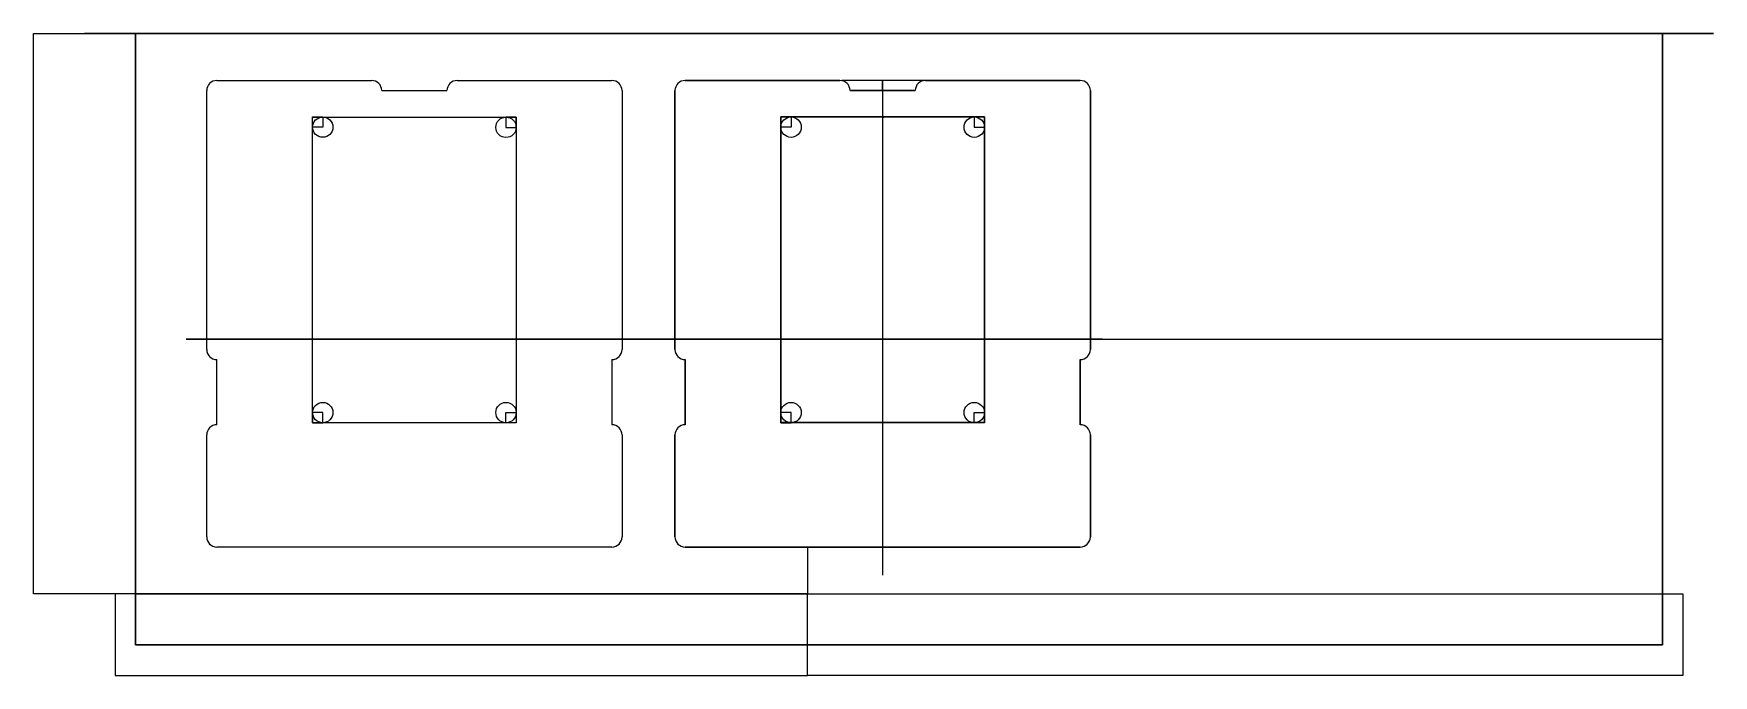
# Model space of a CAD drawing. Header units: centimetres. Extents: x -3 to 5.25, y -1.65 to 1.5.
import ezdxf

# ---------------------------------------------------------------- set-up
doc = ezdxf.new("R2010")
doc.units = ezdxf.units.CM
doc.header["$MEASUREMENT"] = 0
for name, color, linetype in [('StencilHolder v4_Sketch1', 7, 'Continuous'), ('StencilHolder v4_Sketch11', 7, 'Continuous'), ('StencilHolder v4_Sketch12', 7, 'Continuous'), ('StencilHolder v4_Sketch13', 7, 'Continuous'), ('StencilHolder v4_Sketch14', 7, 'Continuous'), ('StencilHolder v4_Sketch2', 7, 'Continuous'), ('StencilHolder v4_Sketch3', 7, 'Continuous'), ('StencilHolder v4_Sketch4', 7, 'Continuous'), ('StencilHolder v4_Sketch5', 7, 'Continuous'), ('StencilHolder v4_Sketch6', 7, 'Continuous'), ('StencilHolder v4_Sketch7', 7, 'Continuous'), ('StencilHolder v4_Sketch8', 7, 'Continuous'), ('StencilHolder v4_Sketch9', 7, 'Continuous')]:
    doc.layers.add(name, color=color, linetype=linetype)

msp = doc.modelspace()

# ---------------------------------------------------------------- linework, layer by layer
at = {"layer": 'StencilHolder v4_Sketch1'}
msp.add_point((0, 0), dxfattribs=at)
at = {"layer": 'StencilHolder v4_Sketch11'}
for p, q in [((-2.75, 1.5, 0.25), (-2.75, 1.5, -0.25)), ((-2.75, 1.5, -0.25), (5.25, 1.5, -0.25)), ((5.25, 1.5, 0.25), (-2.75, 1.5, 0.25)), ((-2.5, 1.5, 0.72), (5, 1.5, 0.72)), ((-2.5, 1.5, -0.1), (-2.5, 1.5, 0.72)), ((5, 1.5, -0.1), (-2.5, 1.5, -0.1)), ((5, 1.5, 0.72), (5, 1.5, -0.1)), ((5.25, 1.5, -0.25), (5.25, 1.5, 0.25))]:
    msp.add_line(p, q, dxfattribs=at)
msp.add_point((0, 1.5), dxfattribs=at)
at = {"layer": 'StencilHolder v4_Sketch12'}
for p, q in [((0.96, 1.27, 0.1), (0.2, 1.27, 0.1)), ((2.14, 1.27, 0.1), (1.38, 1.27, 0.1)), ((0.15, 1.22, 0.1), (0.15, -0.05, 0.1)), ((1.33, 1.22, 0.1), (1.01, 1.22, 0.1)), ((2.19, -0.05, 0.1), (2.19, 1.22, 0.1)), ((-1.63, 1.041, 0.1), (-1.63, 1.091, 0.1)), ((-1.63, 1.091, 0.1), (-1.58, 1.091, 0.1)), ((-1.58, 1.091, 0.1), (-1.58, 1.041, 0.1)), ((-0.68, 1.09, 0.1), (-0.68, 1.04, 0.1)), ((-0.63, 1.09, 0.1), (-0.68, 1.09, 0.1)), ((-0.63, 1.04, 0.1), (-0.63, 1.09, 0.1)), ((0.67, 1.0408, 0.1), (0.67, 1.0908, 0.1)), ((0.67, 1.0908, 0.1), (0.72, 1.0908, 0.1)), ((0.67, -0.4092, 0.1), (0.67, 1.0908, 0.1)), ((0.67, 1.0908, 0.1), (1.67, 1.0908, 0.1)), ((0.72, 1.0908, 0.1), (0.72, 1.0408, 0.1)), ((1.67, 1.0908, 0.1), (1.62, 1.0908, 0.1)), ((1.62, 1.0908, 0.1), (1.62, 1.0408, 0.1)), ((1.67, 1.0408, 0.1), (1.67, 1.0908, 0.1)), ((1.67, 1.0908, 0.1), (1.67, -0.4092, 0.1)), ((-1.58, 1.041, 0.1), (-1.63, 1.041, 0.1)), ((-0.68, 1.04, 0.1), (-0.63, 1.04, 0.1)), ((0.72, 1.0408, 0.1), (0.67, 1.0408, 0.1)), ((1.62, 1.0408, 0.1), (1.67, 1.0408, 0.1)), ((0.2, -0.1, 0.1), (0.2, -0.42, 0.1)), ((2.14, -0.42, 0.1), (2.14, -0.1, 0.1)), ((-1.63, -0.36, 0.1), (-1.63, -0.41, 0.1)), ((-1.58, -0.36, 0.1), (-1.63, -0.36, 0.1)), ((-1.63, -0.41, 0.1), (-1.58, -0.41, 0.1)), ((-1.58, -0.41, 0.1), (-1.58, -0.36, 0.1)), ((-0.68, -0.41, 0.1), (-0.68, -0.36, 0.1)), ((-0.68, -0.36, 0.1), (-0.63, -0.36, 0.1)), ((-0.63, -0.41, 0.1), (-0.68, -0.41, 0.1)), ((-0.63, -0.36, 0.1), (-0.63, -0.41, 0.1)), ((0.67, -0.36, 0.1), (0.67, -0.41, 0.1)), ((0.72, -0.36, 0.1), (0.67, -0.36, 0.1)), ((0.67, -0.41, 0.1), (0.67, -0.4092, 0.1)), ((1.67, -0.41, 0.1), (0.67, -0.41, 0.1)), ((0.67, -0.41, 0.1), (0.72, -0.41, 0.1)), ((0.72, -0.41, 0.1), (0.72, -0.36, 0.1)), ((1.62, -0.36, 0.1), (1.67, -0.36, 0.1)), ((1.62, -0.41, 0.1), (1.62, -0.36, 0.1)), ((1.67, -0.41, 0.1), (1.62, -0.41, 0.1)), ((1.67, -0.36, 0.1), (1.67, -0.41, 0.1)), ((1.67, -0.4092, 0.1), (1.67, -0.41, 0.1)), ((0.15, -0.47, 0.1), (0.15, -0.97, 0.1)), ((2.19, -0.9707, 0.1), (2.19, -0.47, 0.1)), ((0.2, -1.02, 0.1), (2.14, -1.02, 0.1))]:
    msp.add_line(p, q, dxfattribs=at)
for centre in [(-1.58, 1.041, 0.1), (-0.68, 1.04, 0.1), (0.72, 1.0408, 0.1), (1.62, 1.0408, 0.1), (-1.58, -0.36, 0.1), (-0.68, -0.36, 0.1), (0.72, -0.36, 0.1), (1.62, -0.36, 0.1)]:
    msp.add_circle(centre, 0.05, dxfattribs=at)
for centre, start, end in [((0.2, 1.22, 0.1), 90, 180), ((0.96, 1.22, 0.1), 0, 90), ((1.38, 1.22, 0.1), 90, 180), ((2.14, 1.22, 0.1), 0, 90), ((0.2, -0.05, 0.1), 180, 270), ((2.14, -0.05, 0.1), 270, 359.99999), ((0.2, -0.47, 0.1), 90, 180), ((2.14, -0.47, 0.1), 359.99945, 90), ((0.2, -0.97, 0.1), 180, 270), ((2.14, -0.97, 0.1), 270, 359.2078)]:
    msp.add_arc(centre, 0.05, start, end, dxfattribs=at)
msp.add_point((0, 0, 0.1), dxfattribs=at)
at = {"layer": 'StencilHolder v4_Sketch13'}
for p, q in [((5, 1.5, 0.42), (-2.5, 1.5, 0.42)), ((-2.5, 1.5, 0.42), (-2.5, -1.5, 0.42)), ((5, -1.5, 0.42), (5, 1.5, 0.42)), ((-2.1, 1.27, 0.42), (-1.34, 1.27, 0.42)), ((-0.92, 1.27, 0.42), (-0.16, 1.27, 0.42)), ((0.2, 1.27, 0.42), (0.96, 1.27, 0.42)), ((1.38, 1.27, 0.42), (2.14, 1.27, 0.42)), ((-2.15, -0.05, 0.42), (-2.15, 1.22, 0.42)), ((-1.29, 1.22, 0.42), (-0.97, 1.22, 0.42)), ((-0.11, 1.22, 0.42), (-0.11, -0.05, 0.42)), ((0.15, -0.05, 0.42), (0.15, 1.22, 0.42)), ((1.01, 1.22, 0.42), (1.33, 1.22, 0.42)), ((2.19, 1.22, 0.42), (2.19, -0.05, 0.42)), ((-2.1, -0.42, 0.42), (-2.1, -0.1, 0.42)), ((-0.16, -0.1, 0.42), (-0.16, -0.42, 0.42)), ((0.2, -0.42, 0.42), (0.2, -0.1, 0.42)), ((2.14, -0.1, 0.42), (2.14, -0.42, 0.42)), ((-2.15, -0.97, 0.42), (-2.15, -0.47, 0.42)), ((-0.11, -0.47, 0.42), (-0.11, -0.9707, 0.42)), ((0.15, -0.97, 0.42), (0.15, -0.47, 0.42)), ((2.19, -0.47, 0.42), (2.19, -0.9707, 0.42)), ((-0.16, -1.02, 0.42), (-2.1, -1.02, 0.42)), ((2.14, -1.02, 0.42), (0.2, -1.02, 0.42)), ((0.8011, -1.02, 0.42), (0.8011, -1.25, 0.42)), ((-2.6, -1.25, 0.42), (-2.6, -1.65, 0.42)), ((0.8011, -1.25, 0.42), (-2.6, -1.25, 0.42)), ((0.8011, -1.65, 0.42), (0.8011, -1.25, 0.42)), ((0.8011, -1.65, 0.42), (0.8011, -1.25, 0.42)), ((0.8011, -1.25, 0.42), (5.1, -1.25, 0.42)), ((5.1, -1.25, 0.42), (5.1, -1.65, 0.42)), ((-2.5, -1.5, 0.42), (5, -1.5, 0.42)), ((-2.6, -1.65, 0.42), (0.8011, -1.65, 0.42)), ((5.1, -1.65, 0.42), (0.8011, -1.65, 0.42))]:
    msp.add_line(p, q, dxfattribs=at)
for centre, start, end in [((-2.1, 1.22, 0.42), 90, 180), ((-1.34, 1.22, 0.42), 360, 90), ((-0.92, 1.22, 0.42), 90, 180), ((-0.16, 1.22, 0.42), 0, 90), ((0.2, 1.22, 0.42), 90, 180), ((0.96, 1.22, 0.42), 360, 90), ((1.38, 1.22, 0.42), 90, 180), ((2.14, 1.22, 0.42), 360, 90), ((-2.1, -0.05, 0.42), 180, 270), ((-0.16, -0.05, 0.42), 270, 359.99999), ((0.2, -0.05, 0.42), 180, 270), ((2.14, -0.05, 0.42), 270, 359.99999), ((-2.1, -0.47, 0.42), 90, 180), ((-0.16, -0.47, 0.42), 0, 90), ((0.2, -0.47, 0.42), 90, 180), ((2.14, -0.47, 0.42), 359.99945, 90), ((-2.1, -0.97, 0.42), 180, 270), ((-0.16, -0.97, 0.42), 270, 359.2078), ((0.2, -0.97, 0.42), 180, 270), ((2.14, -0.97, 0.42), 270, 359.2078)]:
    msp.add_arc(centre, 0.05, start, end, dxfattribs=at)
msp.add_point((0, 0, 0.42), dxfattribs=at)
at = {"layer": 'StencilHolder v4_Sketch14'}
for p, q in [((-3, -1.25, 0.42), (-3, 1.5, 0.42)), ((-3, 1.5, 0.42), (-2.5, 1.5, 0.42)), ((-2.5, 1.5, 0.42), (-2.5, -1.25, 0.42)), ((-2.5, 1.5, 0.42), (-2.5, -1.25, 0.42)), ((5, 1.5, 0.42), (-2.5, 1.5, 0.42)), ((5, -1.25, 0.42), (5, 1.5, 0.42)), ((-2.1, 1.27, 0.42), (-1.34, 1.27, 0.42)), ((-0.92, 1.27, 0.42), (-0.16, 1.27, 0.42)), ((0.2, 1.27, 0.42), (0.96, 1.27, 0.42)), ((1.38, 1.27, 0.42), (2.14, 1.27, 0.42)), ((-2.15, -0.05, 0.42), (-2.15, 1.22, 0.42)), ((-1.29, 1.22, 0.42), (-0.97, 1.22, 0.42)), ((-0.11, 1.22, 0.42), (-0.11, -0.05, 0.42)), ((0.15, -0.05, 0.42), (0.15, 1.22, 0.42)), ((1.01, 1.22, 0.42), (1.33, 1.22, 0.42)), ((2.19, 1.22, 0.42), (2.19, -0.05, 0.42)), ((-2.5, -1.25, 0.42), (-2.5, 0.125, 0.42)), ((-2.1, -0.42, 0.42), (-2.1, -0.1, 0.42)), ((-0.16, -0.1, 0.42), (-0.16, -0.42, 0.42)), ((0.2, -0.42, 0.42), (0.2, -0.1, 0.42)), ((2.14, -0.1, 0.42), (2.14, -0.42, 0.42)), ((-2.15, -0.97, 0.42), (-2.15, -0.47, 0.42)), ((-0.11, -0.47, 0.42), (-0.11, -0.9707, 0.42)), ((0.15, -0.97, 0.42), (0.15, -0.47, 0.42)), ((2.19, -0.47, 0.42), (2.19, -0.9707, 0.42)), ((-0.16, -1.02, 0.42), (-2.1, -1.02, 0.42)), ((2.14, -1.02, 0.42), (0.2, -1.02, 0.42)), ((-2.5, -1.25, 0.42), (-3, -1.25, 0.42)), ((-2.5, -1.25, 0.42), (5, -1.25, 0.42))]:
    msp.add_line(p, q, dxfattribs=at)
for centre, start, end in [((-2.1, 1.22, 0.42), 90, 180), ((-1.34, 1.22, 0.42), 360, 90), ((-0.92, 1.22, 0.42), 90, 180), ((-0.16, 1.22, 0.42), 0, 90), ((0.2, 1.22, 0.42), 90, 180), ((0.96, 1.22, 0.42), 360, 90), ((1.38, 1.22, 0.42), 90, 180), ((2.14, 1.22, 0.42), 360, 90), ((-2.1, -0.05, 0.42), 180, 270), ((-0.16, -0.05, 0.42), 270, 359.99999), ((0.2, -0.05, 0.42), 180, 270), ((2.14, -0.05, 0.42), 270, 359.99999), ((-2.1, -0.47, 0.42), 90, 180), ((-0.16, -0.47, 0.42), 0, 90), ((0.2, -0.47, 0.42), 90, 180), ((2.14, -0.47, 0.42), 359.99945, 90), ((-2.1, -0.97, 0.42), 180, 270), ((-0.16, -0.97, 0.42), 270, 359.2078), ((0.2, -0.97, 0.42), 180, 270), ((2.14, -0.97, 0.42), 270, 359.2078)]:
    msp.add_arc(centre, 0.05, start, end, dxfattribs=at)
msp.add_point((0, 0, 0.42), dxfattribs=at)
at = {"layer": 'StencilHolder v4_Sketch2'}
msp.add_point((0, 0), dxfattribs=at)
at = {"layer": 'StencilHolder v4_Sketch3'}
msp.add_point((0, 0), dxfattribs=at)
at = {"layer": 'StencilHolder v4_Sketch4'}
for p, q in [((-2.5, 1.5), (5, 1.5)), ((-2.5, -1.5), (-2.5, 1.5)), ((5, 0), (5, 1.5)), ((5, 1.5), (5, -1.5)), ((2.2, 0), (5, 0)), ((5, 0), (5, -1.5)), ((5, -1.5), (-2.5, -1.5))]:
    msp.add_line(p, q, dxfattribs=at)
msp.add_point((0, 0), dxfattribs=at)
at = {"layer": 'StencilHolder v4_Sketch5'}
for p, q in [((-2.25, 0, -0.25), (2.25, 0, -0.25)), ((-2.25, 0), (-2.25, 0, -0.25)), ((2.25, 0), (-2.25, 0)), ((2.25, 0, -0.25), (2.25, 0))]:
    msp.add_line(p, q, dxfattribs=at)
msp.add_point((0, 0), dxfattribs=at)
at = {"layer": 'StencilHolder v4_Sketch6'}
for p, q in [((2.2, 0, 0.05), (0, 0, 0.05)), ((0, 0), (2.2, 0)), ((0, 0, 0.05), (0, 0)), ((2.2, 0), (2.2, 0, 0.05))]:
    msp.add_line(p, q, dxfattribs=at)
msp.add_point((0, 0), dxfattribs=at)
at = {"layer": 'StencilHolder v4_Sketch7'}
for p, q in [((0.96, 1.27, 0.1), (0.2, 1.27, 0.1)), ((1.38, 1.27, 0.1), (0.97, 1.27, 0.1)), ((1.17, 1.27, 0.1), (1.17, 1.09, 0.1)), ((1.17, 1.22, 0.1), (1.17, 1.27, 0.1)), ((2.14, 1.27, 0.1), (1.38, 1.27, 0.1)), ((0.15, 1.22, 0.1), (0.15, -0.05, 0.1)), ((1.33, 1.22, 0.1), (1.01, 1.22, 0.1)), ((1.17, 1.22, 0.1), (1.17, -1.1576, 0.1)), ((1.33, 1.22, 0.1), (1.17, 1.22, 0.1)), ((2.19, -0.05, 0.1), (2.19, 1.22, 0.1)), ((1.17, 1.0908, 0.1), (0.67, 1.0908, 0.1)), ((0.67, 1.0908, 0.1), (0.67, -0.4092, 0.1)), ((1.67, 1.0908, 0.1), (1.17, 1.0908, 0.1)), ((1.17, 1.09, 0.1), (1.175, 1.09, 0.1)), ((1.67, -0.4092, 0.1), (1.67, 1.0908, 0.1)), ((0.2, -0.1, 0.1), (0.2, -0.42, 0.1)), ((2.14, -0.42, 0.1), (2.14, -0.1, 0.1)), ((0.67, -0.4092, 0.1), (1.67, -0.4092, 0.1)), ((0.15, -0.47, 0.1), (0.15, -0.97, 0.1)), ((2.19, -0.9707, 0.1), (2.19, -0.47, 0.1)), ((0.2, -1.02, 0.1), (2.14, -1.02, 0.1))]:
    msp.add_line(p, q, dxfattribs=at)
for centre, start, end in [((0.2, 1.22, 0.1), 90, 180), ((0.96, 1.22, 0.1), 360, 90), ((1.38, 1.22, 0.1), 90, 180), ((2.14, 1.22, 0.1), 360, 90), ((0.2, -0.05, 0.1), 180, 270), ((2.14, -0.05, 0.1), 270, 359.99999), ((0.2, -0.47, 0.1), 90, 180), ((2.14, -0.47, 0.1), 359.99945, 90), ((0.2, -0.97, 0.1), 180, 270), ((2.14, -0.97, 0.1), 270, 359.2078)]:
    msp.add_arc(centre, 0.05, start, end, dxfattribs=at)
msp.add_point((0, 0, 0.1), dxfattribs=at)
at = {"layer": 'StencilHolder v4_Sketch8'}
for p, q in [((0.96, 1.27, 0.1), (0.2, 1.27, 0.1)), ((2.14, 1.27, 0.1), (1.38, 1.27, 0.1)), ((0.15, 1.22, 0.1), (0.15, -0.05, 0.1)), ((1.33, 1.22, 0.1), (1.01, 1.22, 0.1)), ((2.19, -0.05, 0.1), (2.19, 1.22, 0.1)), ((0.67, -0.4092, 0.1), (0.67, 1.0908, 0.1)), ((0.67, 1.0908, 0.1), (1.67, 1.0908, 0.1)), ((1.67, 1.0908, 0.1), (1.67, -0.4092, 0.1)), ((0.2, -0.1, 0.1), (0.2, -0.42, 0.1)), ((2.14, -0.42, 0.1), (2.14, -0.1, 0.1)), ((1.67, -0.4092, 0.1), (0.67, -0.4092, 0.1)), ((0.15, -0.47, 0.1), (0.15, -0.97, 0.1)), ((2.19, -0.9707, 0.1), (2.19, -0.47, 0.1)), ((0.2, -1.02, 0.1), (2.14, -1.02, 0.1))]:
    msp.add_line(p, q, dxfattribs=at)
for centre, start, end in [((0.2, 1.22, 0.1), 90, 180), ((0.96, 1.22, 0.1), 360, 90), ((1.38, 1.22, 0.1), 90, 180), ((2.14, 1.22, 0.1), 360, 90), ((0.2, -0.05, 0.1), 180, 270), ((2.14, -0.05, 0.1), 270, 359.99999), ((0.2, -0.47, 0.1), 90, 180), ((2.14, -0.47, 0.1), 359.99945, 90), ((0.2, -0.97, 0.1), 180, 270), ((2.14, -0.97, 0.1), 270, 359.2078)]:
    msp.add_arc(centre, 0.05, start, end, dxfattribs=at)
msp.add_point((0, 0, 0.1), dxfattribs=at)
at = {"layer": 'StencilHolder v4_Sketch9'}
for p, q in [((5, 1.5, 0.02), (-2.5, 1.5, 0.02)), ((-2.5, 1.5, 0.02), (-2.5, -1.5, 0.02)), ((5, -1.5, 0.02), (5, 1.5, 0.02)), ((-1.63, -0.41, 0.02), (-1.63, 1.09, 0.02)), ((-1.63, 1.09, 0.02), (-0.63, 1.09, 0.02)), ((-0.63, 1.09, 0.02), (-0.63, -0.41, 0.02)), ((-0.63, -0.41, 0.02), (-1.63, -0.41, 0.02)), ((-2.5, -1.5, 0.02), (5, -1.5, 0.02))]:
    msp.add_line(p, q, dxfattribs=at)
msp.add_point((0, 0, 0.02), dxfattribs=at)

doc.saveas('drawing.dxf')
